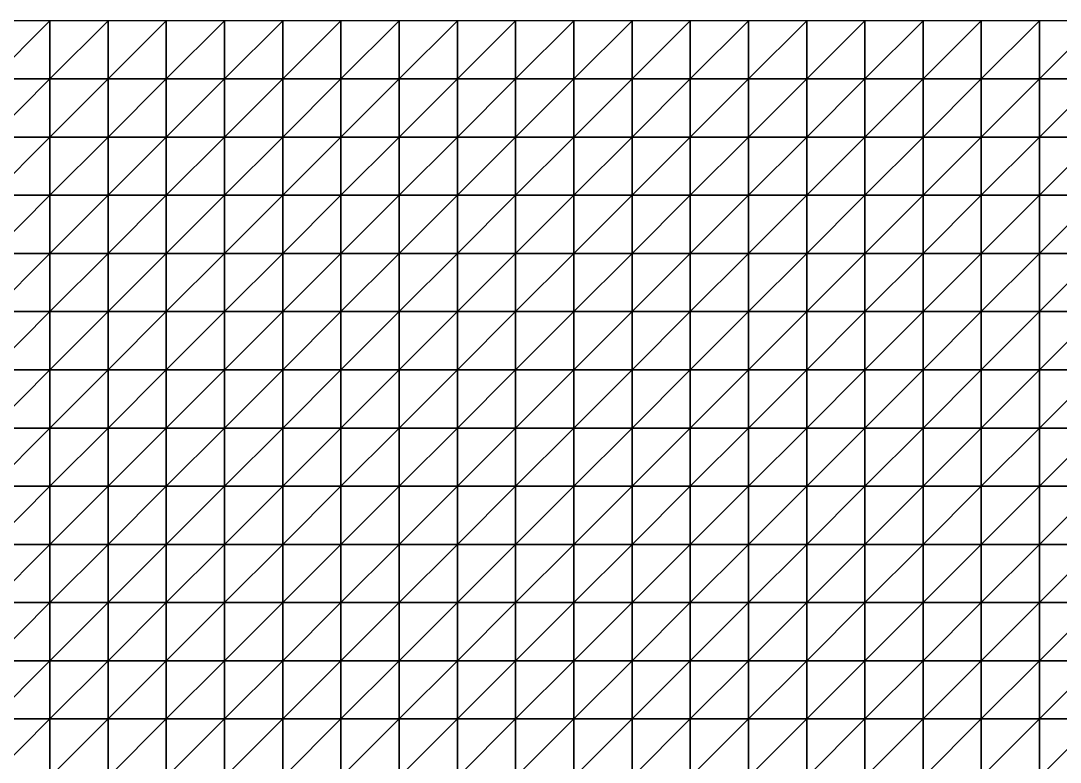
# Model space of a CAD drawing. Extents: x 504700 to 505400, y 9011750 to 9012250.
# Drawn here: x 505045 to 505223.5, y 9012122.6 to 9012250 of the extents above; entities that cross this region are included whole.
import ezdxf

# ---------------------------------------------------------------- set-up
doc = ezdxf.new("R2010")
doc.units = 0

msp = doc.modelspace()

# ---------------------------------------------------------------- linework, layer by layer
at = {"layer": 'PIT_FASE2'}
for points in [[(505040, 9012240, 328.81), (505050, 9012240, 329.43), (505050, 9012250, 329.16)], [(505040, 9012240, 328.81), (505050, 9012250, 329.16), (505040, 9012250, 328.56)], [(505050, 9012240, 329.43), (505060, 9012240, 329.93), (505060, 9012250, 329.63)], [(505050, 9012240, 329.43), (505060, 9012250, 329.63), (505050, 9012250, 329.16)], [(505060, 9012240, 329.93), (505070, 9012240, 330.33), (505070, 9012250, 330.02)], [(505060, 9012240, 329.93), (505070, 9012250, 330.02), (505060, 9012250, 329.63)], [(505070, 9012240, 330.33), (505080, 9012240, 330.61), (505080, 9012250, 330.29)], [(505070, 9012240, 330.33), (505080, 9012250, 330.29), (505070, 9012250, 330.02)], [(505080, 9012240, 330.61), (505090, 9012240, 330.81), (505090, 9012250, 330.47)], [(505080, 9012240, 330.61), (505090, 9012250, 330.47), (505080, 9012250, 330.29)], [(505090, 9012240, 330.81), (505100, 9012240, 330.9), (505100, 9012250, 330.54)], [(505090, 9012240, 330.81), (505100, 9012250, 330.54), (505090, 9012250, 330.47)], [(505100, 9012240, 330.9), (505110, 9012240, 330.93), (505110, 9012250, 330.56)], [(505100, 9012240, 330.9), (505110, 9012250, 330.56), (505100, 9012250, 330.54)], [(505110, 9012240, 330.93), (505120, 9012240, 330.9), (505120, 9012250, 330.51)], [(505110, 9012240, 330.93), (505120, 9012250, 330.51), (505110, 9012250, 330.56)], [(505120, 9012240, 330.9), (505130, 9012240, 330.85), (505130, 9012250, 330.45)], [(505120, 9012240, 330.9), (505130, 9012250, 330.45), (505120, 9012250, 330.51)], [(505130, 9012240, 330.85), (505140, 9012240, 330.79), (505140, 9012250, 330.38)], [(505130, 9012240, 330.85), (505140, 9012250, 330.38), (505130, 9012250, 330.45)], [(505140, 9012240, 330.79), (505150, 9012240, 330.75), (505150, 9012250, 330.33)], [(505140, 9012240, 330.79), (505150, 9012250, 330.33), (505140, 9012250, 330.38)], [(505150, 9012240, 330.75), (505160, 9012240, 330.77), (505160, 9012250, 330.34)], [(505150, 9012240, 330.75), (505160, 9012250, 330.34), (505150, 9012250, 330.33)], [(505160, 9012240, 330.77), (505170, 9012240, 330.85), (505170, 9012250, 330.4)], [(505160, 9012240, 330.77), (505170, 9012250, 330.4), (505160, 9012250, 330.34)], [(505170, 9012240, 330.85), (505180, 9012240, 331.02), (505180, 9012250, 330.57)], [(505170, 9012240, 330.85), (505180, 9012250, 330.57), (505170, 9012250, 330.4)], [(505180, 9012240, 331.02), (505190, 9012240, 331.27), (505190, 9012250, 330.81)], [(505180, 9012240, 331.02), (505190, 9012250, 330.81), (505180, 9012250, 330.57)], [(505190, 9012240, 331.27), (505200, 9012240, 331.64), (505200, 9012250, 331.17)], [(505190, 9012240, 331.27), (505200, 9012250, 331.17), (505190, 9012250, 330.81)], [(505200, 9012240, 331.64), (505210, 9012240, 332.09), (505210, 9012250, 331.61)], [(505200, 9012240, 331.64), (505210, 9012250, 331.61), (505200, 9012250, 331.17)], [(505210, 9012240, 332.09), (505220, 9012240, 332.64), (505220, 9012250, 332.16)], [(505210, 9012240, 332.09), (505220, 9012250, 332.16), (505210, 9012250, 331.61)], [(505220, 9012240, 332.64), (505230, 9012240, 333.26), (505230, 9012250, 332.78)], [(505220, 9012240, 332.64), (505230, 9012250, 332.78), (505220, 9012250, 332.16)], [(505040, 9012230, 320.22), (505050, 9012230, 320), (505050, 9012240, 329.43)], [(505040, 9012230, 320.22), (505050, 9012240, 329.43), (505040, 9012240, 328.81)], [(505050, 9012230, 320), (505060, 9012230, 320.22), (505060, 9012240, 329.93)], [(505050, 9012230, 320), (505060, 9012240, 329.93), (505050, 9012240, 329.43)], [(505060, 9012230, 320.22), (505070, 9012230, 320.87), (505070, 9012240, 330.33)], [(505060, 9012230, 320.22), (505070, 9012240, 330.33), (505060, 9012240, 329.93)], [(505070, 9012230, 320.87), (505080, 9012230, 321.95), (505080, 9012240, 330.61)], [(505070, 9012230, 320.87), (505080, 9012240, 330.61), (505070, 9012240, 330.33)], [(505080, 9012230, 321.95), (505090, 9012230, 323.45), (505090, 9012240, 330.81)], [(505080, 9012230, 321.95), (505090, 9012240, 330.81), (505080, 9012240, 330.61)], [(505090, 9012230, 323.45), (505100, 9012230, 325.37), (505100, 9012240, 330.9)], [(505090, 9012230, 323.45), (505100, 9012240, 330.9), (505090, 9012240, 330.81)], [(505100, 9012230, 325.37), (505110, 9012230, 327.7), (505110, 9012240, 330.93)], [(505100, 9012230, 325.37), (505110, 9012240, 330.93), (505100, 9012240, 330.9)], [(505110, 9012230, 327.7), (505120, 9012230, 330.42), (505120, 9012240, 330.9)], [(505110, 9012230, 327.7), (505120, 9012240, 330.9), (505110, 9012240, 330.93)], [(505120, 9012230, 330.42), (505130, 9012230, 331.24), (505130, 9012240, 330.85)], [(505120, 9012230, 330.42), (505130, 9012240, 330.85), (505120, 9012240, 330.9)], [(505130, 9012230, 331.24), (505140, 9012230, 331.2), (505140, 9012240, 330.79)], [(505130, 9012230, 331.24), (505140, 9012240, 330.79), (505130, 9012240, 330.85)], [(505140, 9012230, 331.2), (505150, 9012230, 331.18), (505150, 9012240, 330.75)], [(505140, 9012230, 331.2), (505150, 9012240, 330.75), (505140, 9012240, 330.79)], [(505150, 9012230, 331.18), (505160, 9012230, 331.2), (505160, 9012240, 330.77)], [(505150, 9012230, 331.18), (505160, 9012240, 330.77), (505150, 9012240, 330.75)], [(505160, 9012230, 331.2), (505170, 9012230, 331.29), (505170, 9012240, 330.85)], [(505160, 9012230, 331.2), (505170, 9012240, 330.85), (505160, 9012240, 330.77)], [(505170, 9012230, 331.29), (505180, 9012230, 331.47), (505180, 9012240, 331.02)], [(505170, 9012230, 331.29), (505180, 9012240, 331.02), (505170, 9012240, 330.85)], [(505180, 9012230, 331.47), (505190, 9012230, 331.73), (505190, 9012240, 331.27)], [(505180, 9012230, 331.47), (505190, 9012240, 331.27), (505180, 9012240, 331.02)], [(505190, 9012230, 331.73), (505200, 9012230, 332.1), (505200, 9012240, 331.64)], [(505190, 9012230, 331.73), (505200, 9012240, 331.64), (505190, 9012240, 331.27)], [(505200, 9012230, 332.1), (505210, 9012230, 332.55), (505210, 9012240, 332.09)], [(505200, 9012230, 332.1), (505210, 9012240, 332.09), (505200, 9012240, 331.64)], [(505210, 9012230, 332.55), (505220, 9012230, 333.11), (505220, 9012240, 332.64)], [(505210, 9012230, 332.55), (505220, 9012240, 332.64), (505210, 9012240, 332.09)], [(505220, 9012230, 333.11), (505230, 9012230, 333.73), (505230, 9012240, 333.26)], [(505220, 9012230, 333.11), (505230, 9012240, 333.26), (505220, 9012240, 332.64)], [(505040, 9012220, 310.23), (505050, 9012220, 310), (505050, 9012230, 320)], [(505040, 9012220, 310.23), (505050, 9012230, 320), (505040, 9012230, 320.22)], [(505050, 9012220, 310), (505060, 9012220, 310.23), (505060, 9012230, 320.22)], [(505050, 9012220, 310), (505060, 9012230, 320.22), (505050, 9012230, 320)], [(505060, 9012220, 310.23), (505070, 9012220, 310.91), (505070, 9012230, 320.87)], [(505060, 9012220, 310.23), (505070, 9012230, 320.87), (505060, 9012230, 320.22)], [(505070, 9012220, 310.91), (505080, 9012220, 312.04), (505080, 9012230, 321.95)], [(505070, 9012220, 310.91), (505080, 9012230, 321.95), (505070, 9012230, 320.87)], [(505080, 9012220, 312.04), (505090, 9012220, 313.61), (505090, 9012230, 323.45)], [(505080, 9012220, 312.04), (505090, 9012230, 323.45), (505080, 9012230, 321.95)], [(505090, 9012220, 313.61), (505100, 9012220, 315.61), (505100, 9012230, 325.37)], [(505090, 9012220, 313.61), (505100, 9012230, 325.37), (505090, 9012230, 323.45)], [(505100, 9012220, 315.61), (505110, 9012220, 318.04), (505110, 9012230, 327.7)], [(505100, 9012220, 315.61), (505110, 9012230, 327.7), (505100, 9012230, 325.37)], [(505110, 9012220, 318.04), (505120, 9012220, 320.87), (505120, 9012230, 330.42)], [(505110, 9012220, 318.04), (505120, 9012230, 330.42), (505110, 9012230, 327.7)], [(505120, 9012220, 320.87), (505130, 9012220, 324.09), (505130, 9012230, 331.24)], [(505120, 9012220, 320.87), (505130, 9012230, 331.24), (505120, 9012230, 330.42)], [(505130, 9012220, 324.09), (505140, 9012220, 327.7), (505140, 9012230, 331.2)], [(505130, 9012220, 324.09), (505140, 9012230, 331.2), (505130, 9012230, 331.24)], [(505140, 9012220, 327.7), (505150, 9012220, 331.59), (505150, 9012230, 331.18)], [(505140, 9012220, 327.7), (505150, 9012230, 331.18), (505140, 9012230, 331.2)], [(505150, 9012220, 331.59), (505160, 9012220, 331.63), (505160, 9012230, 331.2)], [(505150, 9012220, 331.59), (505160, 9012230, 331.2), (505150, 9012230, 331.18)], [(505160, 9012220, 331.63), (505170, 9012220, 331.72), (505170, 9012230, 331.29)], [(505160, 9012220, 331.63), (505170, 9012230, 331.29), (505160, 9012230, 331.2)], [(505170, 9012220, 331.72), (505180, 9012220, 331.91), (505180, 9012230, 331.47)], [(505170, 9012220, 331.72), (505180, 9012230, 331.47), (505170, 9012230, 331.29)], [(505180, 9012220, 331.91), (505190, 9012220, 332.18), (505190, 9012230, 331.73)], [(505180, 9012220, 331.91), (505190, 9012230, 331.73), (505180, 9012230, 331.47)], [(505190, 9012220, 332.18), (505200, 9012220, 332.56), (505200, 9012230, 332.1)], [(505190, 9012220, 332.18), (505200, 9012230, 332.1), (505190, 9012230, 331.73)], [(505200, 9012220, 332.56), (505210, 9012220, 333.02), (505210, 9012230, 332.55)], [(505200, 9012220, 332.56), (505210, 9012230, 332.55), (505200, 9012230, 332.1)], [(505210, 9012220, 333.02), (505220, 9012220, 333.58), (505220, 9012230, 333.11)], [(505210, 9012220, 333.02), (505220, 9012230, 333.11), (505210, 9012230, 332.55)], [(505220, 9012220, 333.58), (505230, 9012220, 334.2), (505230, 9012230, 333.73)], [(505220, 9012220, 333.58), (505230, 9012230, 333.73), (505220, 9012230, 333.11)], [(505040, 9012210, 300.24), (505050, 9012210, 300), (505050, 9012220, 310)], [(505040, 9012210, 300.24), (505050, 9012220, 310), (505040, 9012220, 310.23)], [(505050, 9012210, 300), (505060, 9012210, 300.24), (505060, 9012220, 310.23)], [(505050, 9012210, 300), (505060, 9012220, 310.23), (505050, 9012220, 310)], [(505060, 9012210, 300.24), (505070, 9012210, 300.95), (505070, 9012220, 310.91)], [(505060, 9012210, 300.24), (505070, 9012220, 310.91), (505060, 9012220, 310.23)], [(505070, 9012210, 300.95), (505080, 9012210, 302.13), (505080, 9012220, 312.04)], [(505070, 9012210, 300.95), (505080, 9012220, 312.04), (505070, 9012220, 310.91)], [(505080, 9012210, 302.13), (505090, 9012210, 303.78), (505090, 9012220, 313.61)], [(505080, 9012210, 302.13), (505090, 9012220, 313.61), (505080, 9012220, 312.04)], [(505090, 9012210, 303.78), (505100, 9012210, 305.87), (505100, 9012220, 315.61)], [(505090, 9012210, 303.78), (505100, 9012220, 315.61), (505090, 9012220, 313.61)], [(505100, 9012210, 305.87), (505110, 9012210, 308.4), (505110, 9012220, 318.04)], [(505100, 9012210, 305.87), (505110, 9012220, 318.04), (505100, 9012220, 315.61)], [(505110, 9012210, 308.4), (505120, 9012210, 311.36), (505120, 9012220, 320.87)], [(505110, 9012210, 308.4), (505120, 9012220, 320.87), (505110, 9012220, 318.04)], [(505120, 9012210, 311.36), (505130, 9012210, 314.72), (505130, 9012220, 324.09)], [(505120, 9012210, 311.36), (505130, 9012220, 324.09), (505120, 9012220, 320.87)], [(505130, 9012210, 314.72), (505140, 9012210, 318.47), (505140, 9012220, 327.7)], [(505130, 9012210, 314.72), (505140, 9012220, 327.7), (505130, 9012220, 324.09)], [(505140, 9012210, 318.47), (505150, 9012210, 322.59), (505150, 9012220, 331.59)], [(505140, 9012210, 318.47), (505150, 9012220, 331.59), (505140, 9012220, 327.7)], [(505150, 9012210, 322.59), (505160, 9012210, 327.06), (505160, 9012220, 331.63)], [(505150, 9012210, 322.59), (505160, 9012220, 331.63), (505150, 9012220, 331.59)], [(505160, 9012210, 327.06), (505170, 9012210, 331.87), (505170, 9012220, 331.72)], [(505160, 9012210, 327.06), (505170, 9012220, 331.72), (505160, 9012220, 331.63)], [(505170, 9012210, 331.87), (505180, 9012210, 332.35), (505180, 9012220, 331.91)], [(505170, 9012210, 331.87), (505180, 9012220, 331.91), (505170, 9012220, 331.72)], [(505180, 9012210, 332.35), (505190, 9012210, 332.62), (505190, 9012220, 332.18)], [(505180, 9012210, 332.35), (505190, 9012220, 332.18), (505180, 9012220, 331.91)], [(505190, 9012210, 332.62), (505200, 9012210, 333.01), (505200, 9012220, 332.56)], [(505190, 9012210, 332.62), (505200, 9012220, 332.56), (505190, 9012220, 332.18)], [(505200, 9012210, 333.01), (505210, 9012210, 333.47), (505210, 9012220, 333.02)], [(505200, 9012210, 333.01), (505210, 9012220, 333.02), (505200, 9012220, 332.56)], [(505210, 9012210, 333.47), (505220, 9012210, 334.04), (505220, 9012220, 333.58)], [(505210, 9012210, 333.47), (505220, 9012220, 333.58), (505210, 9012220, 333.02)], [(505220, 9012210, 334.04), (505230, 9012210, 334.67), (505230, 9012220, 334.2)], [(505220, 9012210, 334.04), (505230, 9012220, 334.2), (505220, 9012220, 333.58)], [(505040, 9012200, 290.25), (505050, 9012200, 290), (505050, 9012210, 300)], [(505040, 9012200, 290.25), (505050, 9012210, 300), (505040, 9012210, 300.24)], [(505050, 9012200, 290), (505060, 9012200, 290.25), (505060, 9012210, 300.24)], [(505050, 9012200, 290), (505060, 9012210, 300.24), (505050, 9012210, 300)], [(505060, 9012200, 290.25), (505070, 9012200, 291), (505070, 9012210, 300.95)], [(505060, 9012200, 290.25), (505070, 9012210, 300.95), (505060, 9012210, 300.24)], [(505070, 9012200, 291), (505080, 9012200, 292.24), (505080, 9012210, 302.13)], [(505070, 9012200, 291), (505080, 9012210, 302.13), (505070, 9012210, 300.95)], [(505080, 9012200, 292.24), (505090, 9012200, 293.96), (505090, 9012210, 303.78)], [(505080, 9012200, 292.24), (505090, 9012210, 303.78), (505080, 9012210, 302.13)], [(505090, 9012200, 293.96), (505100, 9012200, 296.15), (505100, 9012210, 305.87)], [(505090, 9012200, 293.96), (505100, 9012210, 305.87), (505090, 9012210, 303.78)], [(505100, 9012200, 296.15), (505110, 9012200, 298.81), (505110, 9012210, 308.4)], [(505100, 9012200, 296.15), (505110, 9012210, 308.4), (505100, 9012210, 305.87)], [(505110, 9012200, 298.81), (505120, 9012200, 301.9), (505120, 9012210, 311.36)], [(505110, 9012200, 298.81), (505120, 9012210, 311.36), (505110, 9012210, 308.4)], [(505120, 9012200, 301.9), (505130, 9012200, 305.41), (505130, 9012210, 314.72)], [(505120, 9012200, 301.9), (505130, 9012210, 314.72), (505120, 9012210, 311.36)], [(505130, 9012200, 305.41), (505140, 9012200, 309.32), (505140, 9012210, 318.47)], [(505130, 9012200, 305.41), (505140, 9012210, 318.47), (505130, 9012210, 314.72)], [(505140, 9012200, 309.32), (505150, 9012200, 313.61), (505150, 9012210, 322.59)], [(505140, 9012200, 309.32), (505150, 9012210, 322.59), (505140, 9012210, 318.47)], [(505150, 9012200, 313.61), (505160, 9012200, 318.25), (505160, 9012210, 327.06)], [(505150, 9012200, 313.61), (505160, 9012210, 327.06), (505150, 9012210, 322.59)], [(505160, 9012200, 318.25), (505170, 9012200, 323.24), (505170, 9012210, 331.87)], [(505160, 9012200, 318.25), (505170, 9012210, 331.87), (505160, 9012210, 327.06)], [(505170, 9012200, 323.24), (505180, 9012200, 328.54), (505180, 9012210, 332.35)], [(505170, 9012200, 323.24), (505180, 9012210, 332.35), (505170, 9012210, 331.87)], [(505180, 9012200, 328.54), (505190, 9012200, 333.06), (505190, 9012210, 332.62)], [(505180, 9012200, 328.54), (505190, 9012210, 332.62), (505180, 9012210, 332.35)], [(505190, 9012200, 333.06), (505200, 9012200, 333.45), (505200, 9012210, 333.01)], [(505190, 9012200, 333.06), (505200, 9012210, 333.01), (505190, 9012210, 332.62)], [(505200, 9012200, 333.45), (505210, 9012200, 333.92), (505210, 9012210, 333.47)], [(505200, 9012200, 333.45), (505210, 9012210, 333.47), (505200, 9012210, 333.01)], [(505210, 9012200, 333.92), (505220, 9012200, 334.49), (505220, 9012210, 334.04)], [(505210, 9012200, 333.92), (505220, 9012210, 334.04), (505210, 9012210, 333.47)], [(505220, 9012200, 334.49), (505230, 9012200, 335.12), (505230, 9012210, 334.67)], [(505220, 9012200, 334.49), (505230, 9012210, 334.67), (505220, 9012210, 334.04)], [(505040, 9012190, 280.26), (505050, 9012190, 280), (505050, 9012200, 290)], [(505040, 9012190, 280.26), (505050, 9012200, 290), (505040, 9012200, 290.25)], [(505050, 9012190, 280), (505060, 9012190, 280.26), (505060, 9012200, 290.25)], [(505050, 9012190, 280), (505060, 9012200, 290.25), (505050, 9012200, 290)], [(505060, 9012190, 280.26), (505070, 9012190, 281.05), (505070, 9012200, 291)], [(505060, 9012190, 280.26), (505070, 9012200, 291), (505060, 9012200, 290.25)], [(505070, 9012190, 281.05), (505080, 9012190, 282.35), (505080, 9012200, 292.24)], [(505070, 9012190, 281.05), (505080, 9012200, 292.24), (505070, 9012200, 291)], [(505080, 9012190, 282.35), (505090, 9012190, 284.17), (505090, 9012200, 293.96)], [(505080, 9012190, 282.35), (505090, 9012200, 293.96), (505080, 9012200, 292.24)], [(505090, 9012190, 284.17), (505100, 9012190, 286.47), (505100, 9012200, 296.15)], [(505090, 9012190, 284.17), (505100, 9012200, 296.15), (505090, 9012200, 293.96)], [(505100, 9012190, 286.47), (505110, 9012190, 289.25), (505110, 9012200, 298.81)], [(505100, 9012190, 286.47), (505110, 9012200, 298.81), (505100, 9012200, 296.15)], [(505110, 9012190, 289.25), (505120, 9012190, 292.49), (505120, 9012200, 301.9)], [(505110, 9012190, 289.25), (505120, 9012200, 301.9), (505110, 9012200, 298.81)], [(505120, 9012190, 292.49), (505130, 9012190, 296.15), (505130, 9012200, 305.41)], [(505120, 9012190, 292.49), (505130, 9012200, 305.41), (505120, 9012200, 301.9)], [(505130, 9012190, 296.15), (505140, 9012190, 300.24), (505140, 9012200, 309.32)], [(505130, 9012190, 296.15), (505140, 9012200, 309.32), (505130, 9012200, 305.41)], [(505140, 9012190, 300.24), (505150, 9012190, 304.71), (505150, 9012200, 313.61)], [(505140, 9012190, 300.24), (505150, 9012200, 313.61), (505140, 9012200, 309.32)], [(505150, 9012190, 304.71), (505160, 9012190, 309.55), (505160, 9012200, 318.25)], [(505150, 9012190, 304.71), (505160, 9012200, 318.25), (505150, 9012200, 313.61)], [(505160, 9012190, 309.55), (505170, 9012190, 314.72), (505170, 9012200, 323.24)], [(505160, 9012190, 309.55), (505170, 9012200, 323.24), (505160, 9012200, 318.25)], [(505170, 9012190, 314.72), (505180, 9012190, 320.22), (505180, 9012200, 328.54)], [(505170, 9012190, 314.72), (505180, 9012200, 328.54), (505170, 9012200, 323.24)], [(505180, 9012190, 320.22), (505190, 9012190, 326.01), (505190, 9012200, 333.06)], [(505180, 9012190, 320.22), (505190, 9012200, 333.06), (505180, 9012200, 328.54)], [(505190, 9012190, 326.01), (505200, 9012190, 332.07), (505200, 9012200, 333.45)], [(505190, 9012190, 326.01), (505200, 9012200, 333.45), (505190, 9012200, 333.06)], [(505200, 9012190, 332.07), (505210, 9012190, 334.36), (505210, 9012200, 333.92)], [(505200, 9012190, 332.07), (505210, 9012200, 333.92), (505200, 9012200, 333.45)], [(505210, 9012190, 334.36), (505220, 9012190, 334.94), (505220, 9012200, 334.49)], [(505210, 9012190, 334.36), (505220, 9012200, 334.49), (505210, 9012200, 333.92)], [(505220, 9012190, 334.94), (505230, 9012190, 335.57), (505230, 9012200, 335.12)], [(505220, 9012190, 334.94), (505230, 9012200, 335.12), (505220, 9012200, 334.49)], [(505040, 9012180, 270.28), (505050, 9012180, 270), (505050, 9012190, 280)], [(505040, 9012180, 270.28), (505050, 9012190, 280), (505040, 9012190, 280.26)], [(505050, 9012180, 270), (505060, 9012180, 270.28), (505060, 9012190, 280.26)], [(505050, 9012180, 270), (505060, 9012190, 280.26), (505050, 9012190, 280)], [(505060, 9012180, 270.28), (505070, 9012180, 271.11), (505070, 9012190, 281.05)], [(505060, 9012180, 270.28), (505070, 9012190, 281.05), (505060, 9012190, 280.26)], [(505070, 9012180, 271.11), (505080, 9012180, 272.48), (505080, 9012190, 282.35)], [(505070, 9012180, 271.11), (505080, 9012190, 282.35), (505070, 9012190, 281.05)], [(505080, 9012180, 272.48), (505090, 9012180, 274.39), (505090, 9012190, 284.17)], [(505080, 9012180, 272.48), (505090, 9012190, 284.17), (505080, 9012190, 282.35)], [(505090, 9012180, 274.39), (505100, 9012180, 276.81), (505100, 9012190, 286.47)], [(505090, 9012180, 274.39), (505100, 9012190, 286.47), (505090, 9012190, 284.17)], [(505100, 9012180, 276.81), (505110, 9012180, 279.74), (505110, 9012190, 289.25)], [(505100, 9012180, 276.81), (505110, 9012190, 289.25), (505100, 9012190, 286.47)], [(505110, 9012180, 279.74), (505120, 9012180, 283.13), (505120, 9012190, 292.49)], [(505110, 9012180, 279.74), (505120, 9012190, 292.49), (505110, 9012190, 289.25)], [(505120, 9012180, 283.13), (505130, 9012180, 286.98), (505130, 9012190, 296.15)], [(505120, 9012180, 283.13), (505130, 9012190, 296.15), (505120, 9012190, 292.49)], [(505130, 9012180, 286.98), (505140, 9012180, 291.25), (505140, 9012190, 300.24)], [(505130, 9012180, 286.98), (505140, 9012190, 300.24), (505130, 9012190, 296.15)], [(505140, 9012180, 291.25), (505150, 9012180, 295.91), (505150, 9012190, 304.71)], [(505140, 9012180, 291.25), (505150, 9012190, 304.71), (505140, 9012190, 300.24)], [(505150, 9012180, 295.91), (505160, 9012180, 300.95), (505160, 9012190, 309.55)], [(505150, 9012180, 295.91), (505160, 9012190, 309.55), (505150, 9012190, 304.71)], [(505160, 9012180, 300.95), (505170, 9012180, 306.33), (505170, 9012190, 314.72)], [(505160, 9012180, 300.95), (505170, 9012190, 314.72), (505160, 9012190, 309.55)], [(505170, 9012180, 306.33), (505180, 9012180, 312.04), (505180, 9012190, 320.22)], [(505170, 9012180, 306.33), (505180, 9012190, 320.22), (505170, 9012190, 314.72)], [(505180, 9012180, 312.04), (505190, 9012180, 318.04), (505190, 9012190, 326.01)], [(505180, 9012180, 312.04), (505190, 9012190, 326.01), (505180, 9012190, 320.22)], [(505190, 9012180, 318.04), (505200, 9012180, 324.31), (505200, 9012190, 332.07)], [(505190, 9012180, 318.04), (505200, 9012190, 332.07), (505190, 9012190, 326.01)], [(505200, 9012180, 324.31), (505210, 9012180, 330.83), (505210, 9012190, 334.36)], [(505200, 9012180, 324.31), (505210, 9012190, 334.36), (505200, 9012190, 332.07)], [(505210, 9012180, 330.83), (505220, 9012180, 335.37), (505220, 9012190, 334.94)], [(505210, 9012180, 330.83), (505220, 9012190, 334.94), (505210, 9012190, 334.36)], [(505220, 9012180, 335.37), (505230, 9012180, 336.01), (505230, 9012190, 335.57)], [(505220, 9012180, 335.37), (505230, 9012190, 335.57), (505220, 9012190, 334.94)], [(505040, 9012170, 260.29), (505050, 9012170, 260), (505050, 9012180, 270)], [(505040, 9012170, 260.29), (505050, 9012180, 270), (505040, 9012180, 270.28)], [(505050, 9012170, 260), (505060, 9012170, 260.29), (505060, 9012180, 270.28)], [(505050, 9012170, 260), (505060, 9012180, 270.28), (505050, 9012180, 270)], [(505060, 9012170, 260.29), (505070, 9012170, 261.17), (505070, 9012180, 271.11)], [(505060, 9012170, 260.29), (505070, 9012180, 271.11), (505060, 9012180, 270.28)], [(505070, 9012170, 261.17), (505080, 9012170, 262.63), (505080, 9012180, 272.48)], [(505070, 9012170, 261.17), (505080, 9012180, 272.48), (505070, 9012180, 271.11)], [(505080, 9012170, 262.63), (505090, 9012170, 264.64), (505090, 9012180, 274.39)], [(505080, 9012170, 262.63), (505090, 9012180, 274.39), (505080, 9012180, 272.48)], [(505090, 9012170, 264.64), (505100, 9012170, 267.2), (505100, 9012180, 276.81)], [(505090, 9012170, 264.64), (505100, 9012180, 276.81), (505090, 9012180, 274.39)], [(505100, 9012170, 267.2), (505110, 9012170, 270.28), (505110, 9012180, 279.74)], [(505100, 9012170, 267.2), (505110, 9012180, 279.74), (505100, 9012180, 276.81)], [(505110, 9012170, 270.28), (505120, 9012170, 273.85), (505120, 9012180, 283.13)], [(505110, 9012170, 270.28), (505120, 9012180, 283.13), (505110, 9012180, 279.74)], [(505120, 9012170, 273.85), (505130, 9012170, 277.88), (505130, 9012180, 286.98)], [(505120, 9012170, 273.85), (505130, 9012180, 286.98), (505120, 9012180, 283.13)], [(505130, 9012170, 277.88), (505140, 9012170, 282.35), (505140, 9012180, 291.25)], [(505130, 9012170, 277.88), (505140, 9012180, 291.25), (505130, 9012180, 286.98)], [(505140, 9012170, 282.35), (505150, 9012170, 287.23), (505150, 9012180, 295.91)], [(505140, 9012170, 282.35), (505150, 9012180, 295.91), (505140, 9012180, 291.25)], [(505150, 9012170, 287.23), (505160, 9012170, 292.49), (505160, 9012180, 300.95)], [(505150, 9012170, 287.23), (505160, 9012180, 300.95), (505150, 9012180, 295.91)], [(505160, 9012170, 292.49), (505170, 9012170, 298.09), (505170, 9012180, 306.33)], [(505160, 9012170, 292.49), (505170, 9012180, 306.33), (505160, 9012180, 300.95)], [(505170, 9012170, 298.09), (505180, 9012170, 304.01), (505180, 9012180, 312.04)], [(505170, 9012170, 298.09), (505180, 9012180, 312.04), (505170, 9012180, 306.33)], [(505180, 9012170, 304.01), (505190, 9012170, 310.23), (505190, 9012180, 318.04)], [(505180, 9012170, 304.01), (505190, 9012180, 318.04), (505180, 9012180, 312.04)], [(505190, 9012170, 310.23), (505200, 9012170, 316.72), (505200, 9012180, 324.31)], [(505190, 9012170, 310.23), (505200, 9012180, 324.31), (505190, 9012180, 318.04)], [(505200, 9012170, 316.72), (505210, 9012170, 323.45), (505210, 9012180, 330.83)], [(505200, 9012170, 316.72), (505210, 9012180, 330.83), (505200, 9012180, 324.31)], [(505210, 9012170, 323.45), (505220, 9012170, 330.42), (505220, 9012180, 335.37)], [(505210, 9012170, 323.45), (505220, 9012180, 335.37), (505210, 9012180, 330.83)], [(505220, 9012170, 330.42), (505230, 9012170, 336.44), (505230, 9012180, 336.01)], [(505220, 9012170, 330.42), (505230, 9012180, 336.01), (505220, 9012180, 335.37)], [(505040, 9012160, 250.31), (505050, 9012160, 250), (505050, 9012170, 260)], [(505040, 9012160, 250.31), (505050, 9012170, 260), (505040, 9012170, 260.29)], [(505050, 9012160, 250), (505060, 9012160, 250.31), (505060, 9012170, 260.29)], [(505050, 9012160, 250), (505060, 9012170, 260.29), (505050, 9012170, 260)], [(505060, 9012160, 250.31), (505070, 9012160, 251.25), (505070, 9012170, 261.17)], [(505060, 9012160, 250.31), (505070, 9012170, 261.17), (505060, 9012170, 260.29)], [(505070, 9012160, 251.25), (505080, 9012160, 252.79), (505080, 9012170, 262.63)], [(505070, 9012160, 251.25), (505080, 9012170, 262.63), (505070, 9012170, 261.17)], [(505080, 9012160, 252.79), (505090, 9012160, 254.92), (505090, 9012170, 264.64)], [(505080, 9012160, 252.79), (505090, 9012170, 264.64), (505080, 9012170, 262.63)], [(505090, 9012160, 254.92), (505100, 9012160, 257.63), (505100, 9012170, 267.2)], [(505090, 9012160, 254.92), (505100, 9012170, 267.2), (505090, 9012170, 264.64)], [(505100, 9012160, 257.63), (505110, 9012160, 260.88), (505110, 9012170, 270.28)], [(505100, 9012160, 257.63), (505110, 9012170, 270.28), (505100, 9012170, 267.2)], [(505110, 9012160, 260.88), (505120, 9012160, 264.64), (505120, 9012170, 273.85)], [(505110, 9012160, 260.88), (505120, 9012170, 273.85), (505110, 9012170, 270.28)], [(505120, 9012160, 264.64), (505130, 9012160, 268.88), (505130, 9012170, 277.88)], [(505120, 9012160, 264.64), (505130, 9012170, 277.88), (505120, 9012170, 273.85)], [(505130, 9012160, 268.88), (505140, 9012160, 273.58), (505140, 9012170, 282.35)], [(505130, 9012160, 268.88), (505140, 9012170, 282.35), (505130, 9012170, 277.88)], [(505140, 9012160, 273.58), (505150, 9012160, 278.68), (505150, 9012170, 287.23)], [(505140, 9012160, 273.58), (505150, 9012170, 287.23), (505140, 9012170, 282.35)], [(505150, 9012160, 278.68), (505160, 9012160, 284.17), (505160, 9012170, 292.49)], [(505150, 9012160, 278.68), (505160, 9012170, 292.49), (505150, 9012170, 287.23)], [(505160, 9012160, 284.17), (505170, 9012160, 290), (505170, 9012170, 298.09)], [(505160, 9012160, 284.17), (505170, 9012170, 298.09), (505160, 9012170, 292.49)], [(505170, 9012160, 290), (505180, 9012160, 296.15), (505180, 9012170, 304.01)], [(505170, 9012160, 290), (505180, 9012170, 304.01), (505170, 9012170, 298.09)], [(505180, 9012160, 296.15), (505190, 9012160, 302.6), (505190, 9012170, 310.23)], [(505180, 9012160, 296.15), (505190, 9012170, 310.23), (505180, 9012170, 304.01)], [(505190, 9012160, 302.6), (505200, 9012160, 309.32), (505200, 9012170, 316.72)], [(505190, 9012160, 302.6), (505200, 9012170, 316.72), (505190, 9012170, 310.23)], [(505200, 9012160, 309.32), (505210, 9012160, 316.27), (505210, 9012170, 323.45)], [(505200, 9012160, 309.32), (505210, 9012170, 323.45), (505200, 9012170, 316.72)], [(505210, 9012160, 316.27), (505220, 9012160, 323.45), (505220, 9012170, 330.42)], [(505210, 9012160, 316.27), (505220, 9012170, 330.42), (505210, 9012170, 323.45)], [(505220, 9012160, 323.45), (505230, 9012160, 330.83), (505230, 9012170, 336.44)], [(505220, 9012160, 323.45), (505230, 9012170, 336.44), (505220, 9012170, 330.42)], [(505040, 9012150, 240.33), (505050, 9012150, 240), (505050, 9012160, 250)], [(505040, 9012150, 240.33), (505050, 9012160, 250), (505040, 9012160, 250.31)], [(505050, 9012150, 240), (505060, 9012150, 240.33), (505060, 9012160, 250.31)], [(505050, 9012150, 240), (505060, 9012160, 250.31), (505050, 9012160, 250)], [(505060, 9012150, 240.33), (505070, 9012150, 241.33), (505070, 9012160, 251.25)], [(505060, 9012150, 240.33), (505070, 9012160, 251.25), (505060, 9012160, 250.31)], [(505070, 9012150, 241.33), (505080, 9012150, 242.97), (505080, 9012160, 252.79)], [(505070, 9012150, 241.33), (505080, 9012160, 252.79), (505070, 9012160, 251.25)], [(505080, 9012150, 242.97), (505090, 9012150, 245.24), (505090, 9012160, 254.92)], [(505080, 9012150, 242.97), (505090, 9012160, 254.92), (505080, 9012160, 252.79)], [(505090, 9012150, 245.24), (505100, 9012150, 248.11), (505100, 9012160, 257.63)], [(505090, 9012150, 245.24), (505100, 9012160, 257.63), (505090, 9012160, 254.92)], [(505100, 9012150, 248.11), (505110, 9012150, 251.56), (505110, 9012160, 260.88)], [(505100, 9012150, 248.11), (505110, 9012160, 260.88), (505100, 9012160, 257.63)], [(505110, 9012150, 251.56), (505120, 9012150, 255.53), (505120, 9012160, 264.64)], [(505110, 9012150, 251.56), (505120, 9012160, 264.64), (505110, 9012160, 260.88)], [(505120, 9012150, 255.53), (505130, 9012150, 260), (505130, 9012160, 268.88)], [(505120, 9012150, 255.53), (505130, 9012160, 268.88), (505120, 9012160, 264.64)], [(505130, 9012150, 260), (505140, 9012150, 264.93), (505140, 9012160, 273.58)], [(505130, 9012150, 260), (505140, 9012160, 273.58), (505130, 9012160, 268.88)], [(505140, 9012150, 264.93), (505150, 9012150, 270.28), (505150, 9012160, 278.68)], [(505140, 9012150, 264.93), (505150, 9012160, 278.68), (505140, 9012160, 273.58)], [(505150, 9012150, 270.28), (505160, 9012150, 276.01), (505160, 9012160, 284.17)], [(505150, 9012150, 270.28), (505160, 9012160, 284.17), (505150, 9012160, 278.68)], [(505160, 9012150, 276.01), (505170, 9012150, 282.09), (505170, 9012160, 290)], [(505160, 9012150, 276.01), (505170, 9012160, 290), (505160, 9012160, 284.17)], [(505170, 9012150, 282.09), (505180, 9012150, 288.49), (505180, 9012160, 296.15)], [(505170, 9012150, 282.09), (505180, 9012160, 296.15), (505170, 9012160, 290)], [(505180, 9012150, 288.49), (505190, 9012150, 295.18), (505190, 9012160, 302.6)], [(505180, 9012150, 288.49), (505190, 9012160, 302.6), (505180, 9012160, 296.15)], [(505190, 9012150, 295.18), (505200, 9012150, 302.13), (505200, 9012160, 309.32)], [(505190, 9012150, 295.18), (505200, 9012160, 309.32), (505190, 9012160, 302.6)], [(505200, 9012150, 302.13), (505210, 9012150, 309.32), (505210, 9012160, 316.27)], [(505200, 9012150, 302.13), (505210, 9012160, 316.27), (505200, 9012160, 309.32)], [(505210, 9012150, 309.32), (505220, 9012150, 316.72), (505220, 9012160, 323.45)], [(505210, 9012150, 309.32), (505220, 9012160, 323.45), (505210, 9012160, 316.27)], [(505220, 9012150, 316.72), (505230, 9012150, 324.31), (505230, 9012160, 330.83)], [(505220, 9012150, 316.72), (505230, 9012160, 330.83), (505220, 9012160, 323.45)], [(505040, 9012140, 230.36), (505050, 9012140, 230), (505050, 9012150, 240)], [(505040, 9012140, 230.36), (505050, 9012150, 240), (505040, 9012150, 240.33)], [(505050, 9012140, 230), (505060, 9012140, 230.36), (505060, 9012150, 240.33)], [(505050, 9012140, 230), (505060, 9012150, 240.33), (505050, 9012150, 240)], [(505060, 9012140, 230.36), (505070, 9012140, 231.42), (505070, 9012150, 241.33)], [(505060, 9012140, 230.36), (505070, 9012150, 241.33), (505060, 9012150, 240.33)], [(505070, 9012140, 231.42), (505080, 9012140, 233.18), (505080, 9012150, 242.97)], [(505070, 9012140, 231.42), (505080, 9012150, 242.97), (505070, 9012150, 241.33)], [(505080, 9012140, 233.18), (505090, 9012140, 235.6), (505090, 9012150, 245.24)], [(505080, 9012140, 233.18), (505090, 9012150, 245.24), (505080, 9012150, 242.97)], [(505090, 9012140, 235.6), (505100, 9012140, 238.66), (505100, 9012150, 248.11)], [(505090, 9012140, 235.6), (505100, 9012150, 248.11), (505090, 9012150, 245.24)], [(505100, 9012140, 238.66), (505110, 9012140, 242.31), (505110, 9012150, 251.56)], [(505100, 9012140, 238.66), (505110, 9012150, 251.56), (505100, 9012150, 248.11)], [(505110, 9012140, 242.31), (505120, 9012140, 246.53), (505120, 9012150, 255.53)], [(505110, 9012140, 242.31), (505120, 9012150, 255.53), (505110, 9012150, 251.56)], [(505120, 9012140, 246.53), (505130, 9012140, 251.25), (505130, 9012150, 260)], [(505120, 9012140, 246.53), (505130, 9012150, 260), (505120, 9012150, 255.53)], [(505130, 9012140, 251.25), (505140, 9012140, 256.43), (505140, 9012150, 264.93)], [(505130, 9012140, 251.25), (505140, 9012150, 264.93), (505130, 9012150, 260)], [(505140, 9012140, 256.43), (505150, 9012140, 262.05), (505150, 9012150, 270.28)], [(505140, 9012140, 256.43), (505150, 9012150, 270.28), (505140, 9012150, 264.93)], [(505150, 9012140, 262.05), (505160, 9012140, 268.05), (505160, 9012150, 276.01)], [(505150, 9012140, 262.05), (505160, 9012150, 276.01), (505150, 9012150, 270.28)], [(505160, 9012140, 268.05), (505170, 9012140, 274.39), (505170, 9012150, 282.09)], [(505160, 9012140, 268.05), (505170, 9012150, 282.09), (505160, 9012150, 276.01)], [(505170, 9012140, 274.39), (505180, 9012140, 281.05), (505180, 9012150, 288.49)], [(505170, 9012140, 274.39), (505180, 9012150, 288.49), (505170, 9012150, 282.09)], [(505180, 9012140, 281.05), (505190, 9012140, 287.99), (505190, 9012150, 295.18)], [(505180, 9012140, 281.05), (505190, 9012150, 295.18), (505180, 9012150, 288.49)], [(505190, 9012140, 287.99), (505200, 9012140, 295.18), (505200, 9012150, 302.13)], [(505190, 9012140, 287.99), (505200, 9012150, 302.13), (505190, 9012150, 295.18)], [(505200, 9012140, 295.18), (505210, 9012140, 302.6), (505210, 9012150, 309.32)], [(505200, 9012140, 295.18), (505210, 9012150, 309.32), (505200, 9012150, 302.13)], [(505210, 9012140, 302.6), (505220, 9012140, 310.23), (505220, 9012150, 316.72)], [(505210, 9012140, 302.6), (505220, 9012150, 316.72), (505210, 9012150, 309.32)], [(505220, 9012140, 310.23), (505230, 9012140, 318.04), (505230, 9012150, 324.31)], [(505220, 9012140, 310.23), (505230, 9012150, 324.31), (505220, 9012150, 316.72)], [(505040, 9012130, 220.38), (505050, 9012130, 220), (505050, 9012140, 230)], [(505040, 9012130, 220.38), (505050, 9012140, 230), (505040, 9012140, 230.36)], [(505050, 9012130, 220), (505060, 9012130, 220.38), (505060, 9012140, 230.36)], [(505050, 9012130, 220), (505060, 9012140, 230.36), (505050, 9012140, 230)], [(505060, 9012130, 220.38), (505070, 9012130, 221.53), (505070, 9012140, 231.42)], [(505060, 9012130, 220.38), (505070, 9012140, 231.42), (505060, 9012140, 230.36)], [(505070, 9012130, 221.53), (505080, 9012130, 223.42), (505080, 9012140, 233.18)], [(505070, 9012130, 221.53), (505080, 9012140, 233.18), (505070, 9012140, 231.42)], [(505080, 9012130, 223.42), (505090, 9012130, 226.01), (505090, 9012140, 235.6)], [(505080, 9012130, 223.42), (505090, 9012140, 235.6), (505080, 9012140, 233.18)], [(505090, 9012130, 226.01), (505100, 9012130, 229.28), (505100, 9012140, 238.66)], [(505090, 9012130, 226.01), (505100, 9012140, 238.66), (505090, 9012140, 235.6)], [(505100, 9012130, 229.28), (505110, 9012130, 233.18), (505110, 9012140, 242.31)], [(505100, 9012130, 229.28), (505110, 9012140, 242.31), (505100, 9012140, 238.66)], [(505110, 9012130, 233.18), (505120, 9012130, 237.65), (505120, 9012140, 246.53)], [(505110, 9012130, 233.18), (505120, 9012140, 246.53), (505110, 9012140, 242.31)], [(505120, 9012130, 237.65), (505130, 9012130, 242.64), (505130, 9012140, 251.25)], [(505120, 9012130, 237.65), (505130, 9012140, 251.25), (505120, 9012140, 246.53)], [(505130, 9012130, 242.64), (505140, 9012130, 248.11), (505140, 9012140, 256.43)], [(505130, 9012130, 242.64), (505140, 9012140, 256.43), (505130, 9012140, 251.25)], [(505140, 9012130, 248.11), (505150, 9012130, 254.01), (505150, 9012140, 262.05)], [(505140, 9012130, 248.11), (505150, 9012140, 262.05), (505140, 9012140, 256.43)], [(505150, 9012130, 254.01), (505160, 9012130, 260.29), (505160, 9012140, 268.05)], [(505150, 9012130, 254.01), (505160, 9012140, 268.05), (505150, 9012140, 262.05)], [(505160, 9012130, 260.29), (505170, 9012130, 266.92), (505170, 9012140, 274.39)], [(505160, 9012130, 260.29), (505170, 9012140, 274.39), (505160, 9012140, 268.05)], [(505170, 9012130, 266.92), (505180, 9012130, 273.85), (505180, 9012140, 281.05)], [(505170, 9012130, 266.92), (505180, 9012140, 281.05), (505170, 9012140, 274.39)], [(505180, 9012130, 273.85), (505190, 9012130, 281.05), (505190, 9012140, 287.99)], [(505180, 9012130, 273.85), (505190, 9012140, 287.99), (505180, 9012140, 281.05)], [(505190, 9012130, 281.05), (505200, 9012130, 288.49), (505200, 9012140, 295.18)], [(505190, 9012130, 281.05), (505200, 9012140, 295.18), (505190, 9012140, 287.99)], [(505200, 9012130, 288.49), (505210, 9012130, 296.15), (505210, 9012140, 302.6)], [(505200, 9012130, 288.49), (505210, 9012140, 302.6), (505200, 9012140, 295.18)], [(505210, 9012130, 296.15), (505220, 9012130, 304.01), (505220, 9012140, 310.23)], [(505210, 9012130, 296.15), (505220, 9012140, 310.23), (505210, 9012140, 302.6)], [(505220, 9012130, 304.01), (505230, 9012130, 312.04), (505230, 9012140, 318.04)], [(505220, 9012130, 304.01), (505230, 9012140, 318.04), (505220, 9012140, 310.23)], [(505040, 9012120, 210.42), (505050, 9012120, 210), (505050, 9012130, 220)], [(505040, 9012120, 210.42), (505050, 9012130, 220), (505040, 9012130, 220.38)], [(505050, 9012120, 210), (505060, 9012120, 210.42), (505060, 9012130, 220.38)], [(505050, 9012120, 210), (505060, 9012130, 220.38), (505050, 9012130, 220)], [(505060, 9012120, 210.42), (505070, 9012120, 211.66), (505070, 9012130, 221.53)], [(505060, 9012120, 210.42), (505070, 9012130, 221.53), (505060, 9012130, 220.38)], [(505070, 9012120, 211.66), (505080, 9012120, 213.69), (505080, 9012130, 223.42)], [(505070, 9012120, 211.66), (505080, 9012130, 223.42), (505070, 9012130, 221.53)], [(505080, 9012120, 213.69), (505090, 9012120, 216.49), (505090, 9012130, 226.01)], [(505080, 9012120, 213.69), (505090, 9012130, 226.01), (505080, 9012130, 223.42)], [(505090, 9012120, 216.49), (505100, 9012120, 220), (505100, 9012130, 229.28)], [(505090, 9012120, 216.49), (505100, 9012130, 229.28), (505090, 9012130, 226.01)], [(505100, 9012120, 220), (505110, 9012120, 224.16), (505110, 9012130, 233.18)], [(505100, 9012120, 220), (505110, 9012130, 233.18), (505100, 9012130, 229.28)], [(505110, 9012120, 224.16), (505120, 9012120, 228.92), (505120, 9012130, 237.65)], [(505110, 9012120, 224.16), (505120, 9012130, 237.65), (505110, 9012130, 233.18)], [(505120, 9012120, 228.92), (505130, 9012120, 234.22), (505130, 9012130, 242.64)], [(505120, 9012120, 228.92), (505130, 9012130, 242.64), (505120, 9012130, 237.65)], [(505130, 9012120, 234.22), (505140, 9012120, 240), (505140, 9012130, 248.11)], [(505130, 9012120, 234.22), (505140, 9012130, 248.11), (505130, 9012130, 242.64)], [(505140, 9012120, 240), (505150, 9012120, 246.21), (505150, 9012130, 254.01)], [(505140, 9012120, 240), (505150, 9012130, 254.01), (505140, 9012130, 248.11)], [(505150, 9012120, 246.21), (505160, 9012120, 252.79), (505160, 9012130, 260.29)], [(505150, 9012120, 246.21), (505160, 9012130, 260.29), (505150, 9012130, 254.01)], [(505160, 9012120, 252.79), (505170, 9012120, 259.71), (505170, 9012130, 266.92)], [(505160, 9012120, 252.79), (505170, 9012130, 266.92), (505160, 9012130, 260.29)], [(505170, 9012120, 259.71), (505180, 9012120, 266.92), (505180, 9012130, 273.85)], [(505170, 9012120, 259.71), (505180, 9012130, 273.85), (505170, 9012130, 266.92)], [(505180, 9012120, 266.92), (505190, 9012120, 274.39), (505190, 9012130, 281.05)], [(505180, 9012120, 266.92), (505190, 9012130, 281.05), (505180, 9012130, 273.85)], [(505190, 9012120, 274.39), (505200, 9012120, 282.09), (505200, 9012130, 288.49)], [(505190, 9012120, 274.39), (505200, 9012130, 288.49), (505190, 9012130, 281.05)], [(505200, 9012120, 282.09), (505210, 9012120, 290), (505210, 9012130, 296.15)], [(505200, 9012120, 282.09), (505210, 9012130, 296.15), (505200, 9012130, 288.49)], [(505210, 9012120, 290), (505220, 9012120, 298.09), (505220, 9012130, 304.01)], [(505210, 9012120, 290), (505220, 9012130, 304.01), (505210, 9012130, 296.15)], [(505220, 9012120, 298.09), (505230, 9012120, 306.33), (505230, 9012130, 312.04)], [(505220, 9012120, 298.09), (505230, 9012130, 312.04), (505220, 9012130, 304.01)]]:
    msp.add_3dface(points, dxfattribs=at)

doc.saveas('drawing.dxf')
